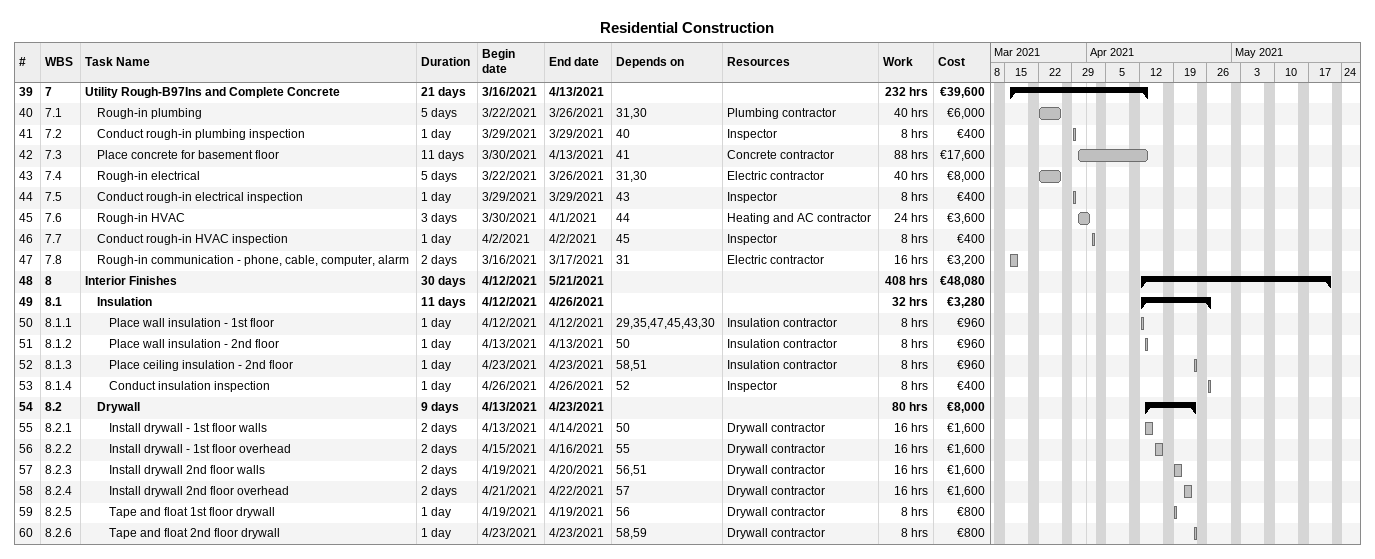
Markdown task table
Residential Construction

| ID | WBS | Task | Duration | Start | Finish | Predecessors | Resources | Work (h) | Cost (€) |
|---|---|---|---|---|---|---|---|---|---|
| 39 | 7 | **Utility Rough-B97Ins and Complete Concrete** | 21d | 2021-03-16 | 2021-04-13 |  |  | 232 | 39600 |
| 40 | 7.1 | Rough-in plumbing | 5d | 2021-03-22 | 2021-03-26 | 31, 30 | Plumbing contractor | 40 | 6000 |
| 41 | 7.2 | Conduct rough-in plumbing inspection | 1d | 2021-03-29 | 2021-03-29 | 40 | Inspector | 8 | 400 |
| 42 | 7.3 | Place concrete for basement floor | 11d | 2021-03-30 | 2021-04-13 | 41 | Concrete contractor | 88 | 17600 |
| 43 | 7.4 | Rough-in electrical | 5d | 2021-03-22 | 2021-03-26 | 31, 30 | Electric contractor | 40 | 8000 |
| 44 | 7.5 | Conduct rough-in electrical inspection | 1d | 2021-03-29 | 2021-03-29 | 43 | Inspector | 8 | 400 |
| 45 | 7.6 | Rough-in HVAC | 3d | 2021-03-30 | 2021-04-01 | 44 | Heating and AC contractor | 24 | 3600 |
| 46 | 7.7 | Conduct rough-in HVAC inspection | 1d | 2021-04-02 | 2021-04-02 | 45 | Inspector | 8 | 400 |
| 47 | 7.8 | Rough-in communication - phone, cable, computer, alarm | 2d | 2021-03-16 | 2021-03-17 | 31 | Electric contractor | 16 | 3200 |
| 48 | 8 | **Interior Finishes** | 30d | 2021-04-12 | 2021-05-21 |  |  | 408 | 48080 |
| 49 | 8.1 | **Insulation** | 11d | 2021-04-12 | 2021-04-26 |  |  | 32 | 3280 |
| 50 | 8.1.1 | Place wall insulation - 1st floor | 1d | 2021-04-12 | 2021-04-12 | 29, 35, 47, 45, 43, 30 | Insulation contractor | 8 | 960 |
| 51 | 8.1.2 | Place wall insulation - 2nd floor | 1d | 2021-04-13 | 2021-04-13 | 50 | Insulation contractor | 8 | 960 |
| 52 | 8.1.3 | Place ceiling insulation - 2nd floor | 1d | 2021-04-23 | 2021-04-23 | 58, 51 | Insulation contractor | 8 | 960 |
| 53 | 8.1.4 | Conduct insulation inspection | 1d | 2021-04-26 | 2021-04-26 | 52 | Inspector | 8 | 400 |
| 54 | 8.2 | **Drywall** | 9d | 2021-04-13 | 2021-04-23 |  |  | 80 | 8000 |
| 55 | 8.2.1 | Install drywall - 1st floor walls | 2d | 2021-04-13 | 2021-04-14 | 50 | Drywall contractor | 16 | 1600 |
| 56 | 8.2.2 | Install drywall - 1st floor overhead | 2d | 2021-04-15 | 2021-04-16 | 55 | Drywall contractor | 16 | 1600 |
| 57 | 8.2.3 | Install drywall 2nd floor walls | 2d | 2021-04-19 | 2021-04-20 | 56, 51 | Drywall contractor | 16 | 1600 |
| 58 | 8.2.4 | Install drywall 2nd floor overhead | 2d | 2021-04-21 | 2021-04-22 | 57 | Drywall contractor | 16 | 1600 |
| 59 | 8.2.5 | Tape and float 1st floor drywall | 1d | 2021-04-19 | 2021-04-19 | 56 | Drywall contractor | 8 | 800 |
| 60 | 8.2.6 | Tape and float 2nd floor drywall | 1d | 2021-04-23 | 2021-04-23 | 58, 59 | Drywall contractor | 8 | 800 |
